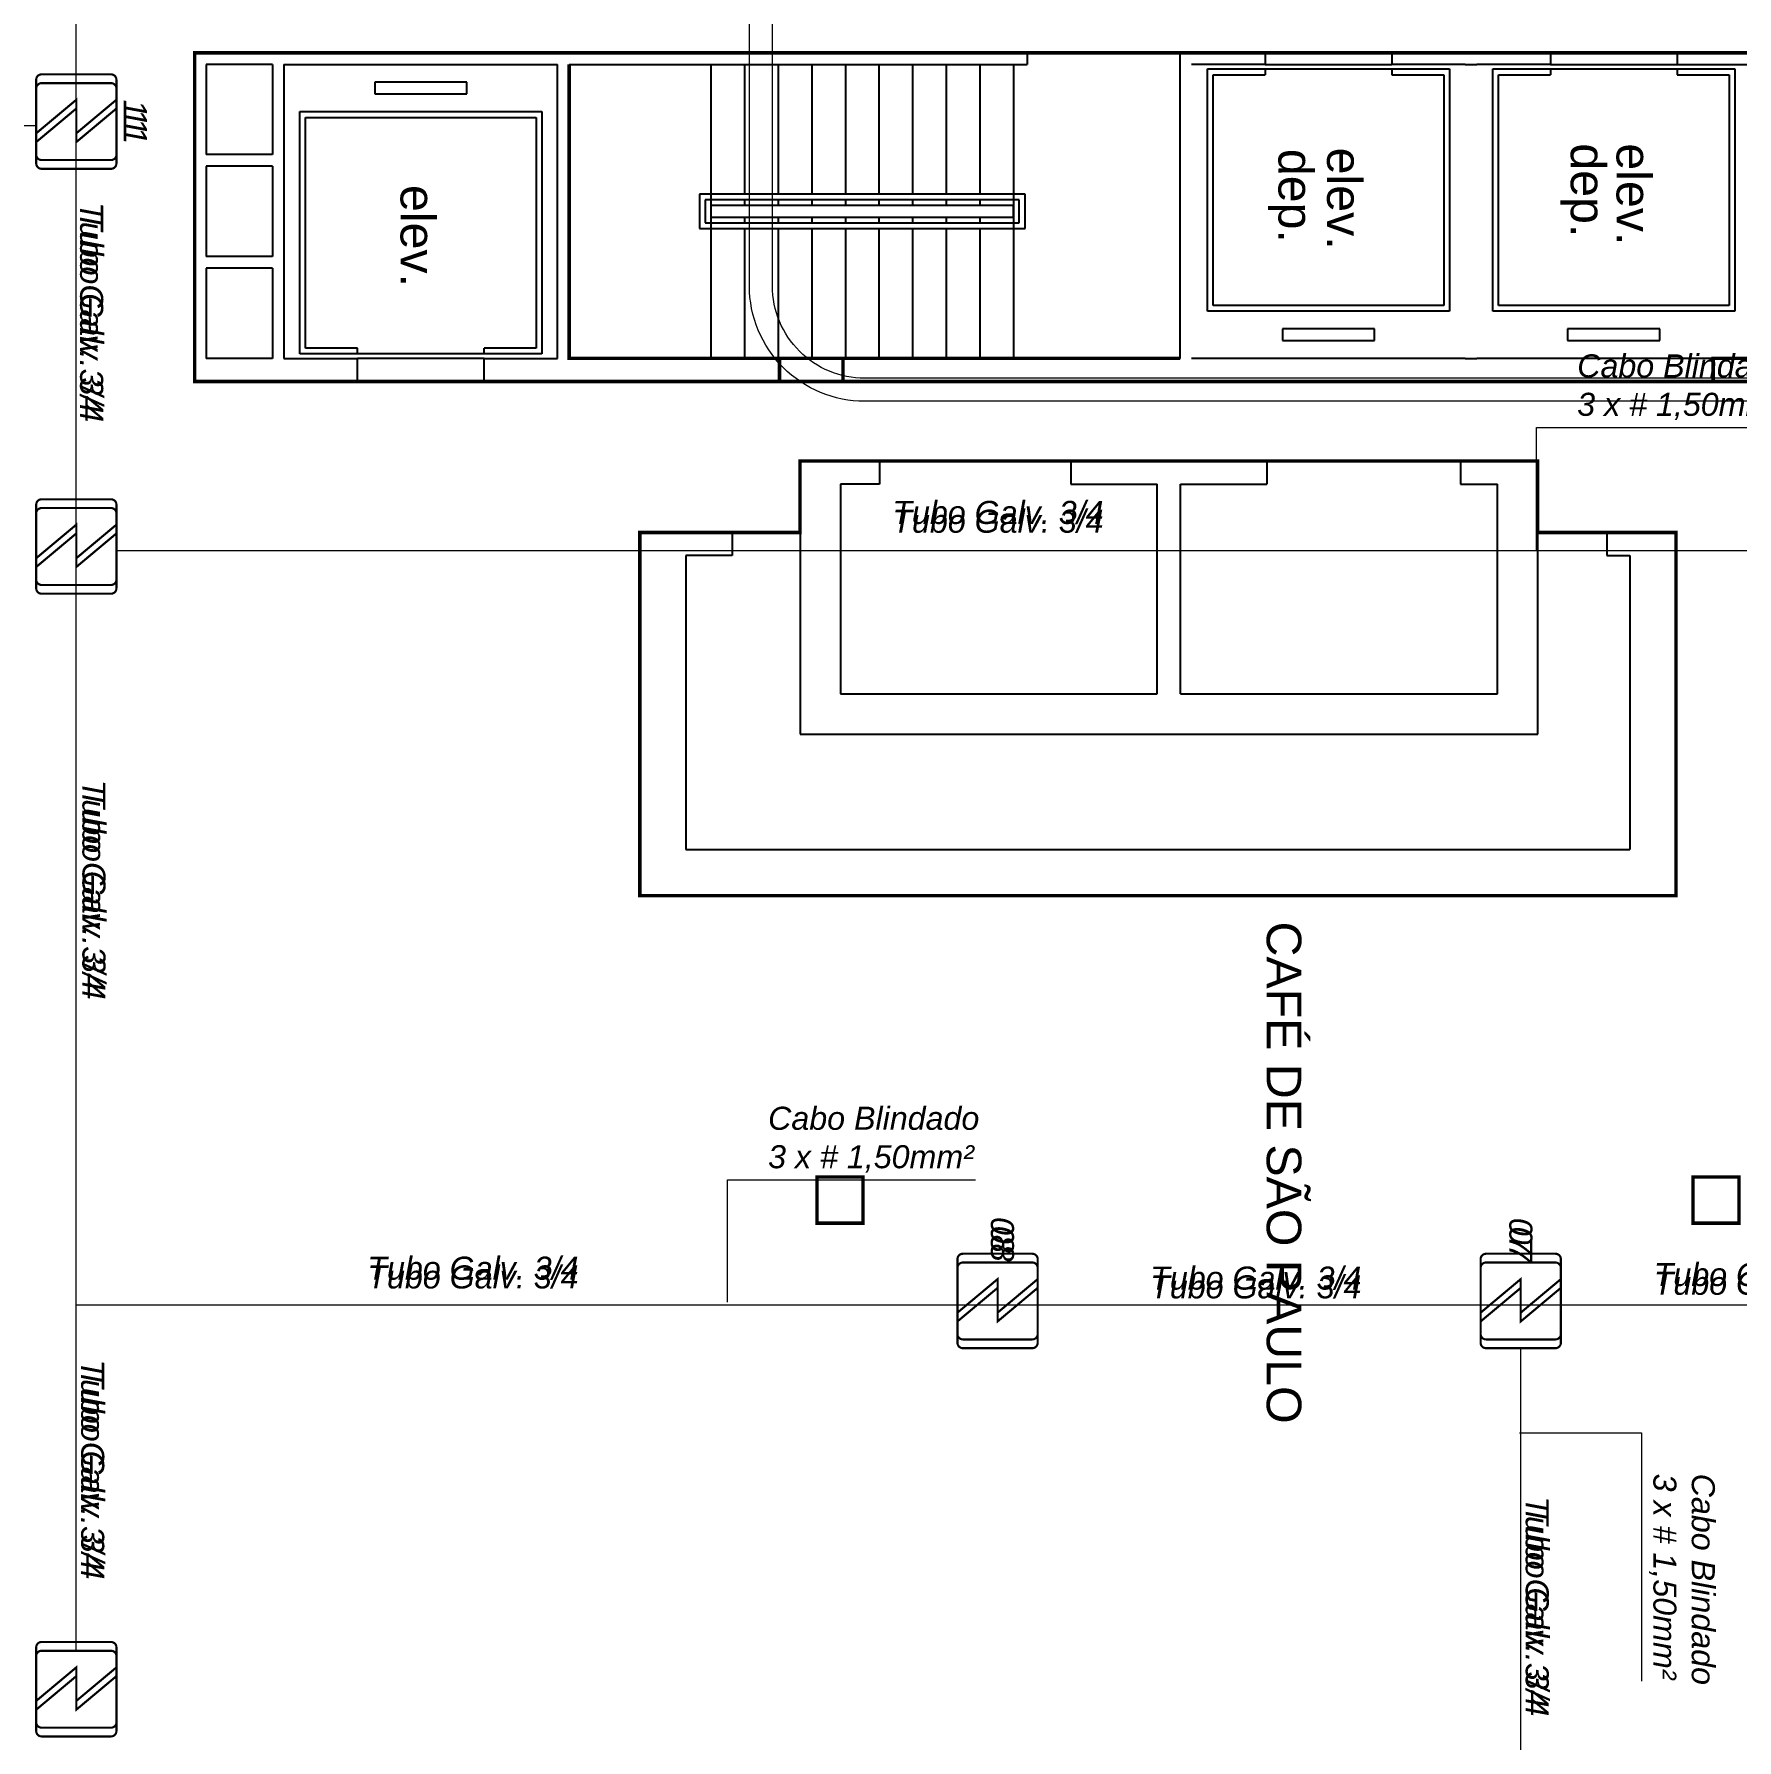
# Model space of a CAD drawing. Header units: metres. Extents: x -331 to 2982, y 362 to 2539.
# Drawn here: x 2831.71 to 2846.48, y 1302.95 to 1317.75 of the extents above; entities that cross this region are included whole.
import ezdxf

# ---------------------------------------------------------------- set-up
doc = ezdxf.new("R2010")
doc.units = ezdxf.units.M
doc.layers.get('0').update_dxf_attribs({"color": 251})
for name, color, linetype in [('DET. FUMAÇA', 1, 'Continuous'), ('Div', 251, 'Continuous'), ('Pis', 251, 'Continuous')]:
    doc.layers.add(name, color=color, linetype=linetype)
doc.styles.add('ARIAL', font='arial.ttf')
doc.styles.add('DESTAQUE', font='arial.ttf', dxfattribs={"height": 0.4})
doc.styles.get("Standard").update_dxf_attribs({"font": 'arial.ttf', "height": 0.3})

# ---------------------------------------------------------------- blocks, each defined once
blk = doc.blocks.new('Detector de fumaça')
at = {"layer": 'DET. FUMAÇA', "linetype": 'Continuous', "lineweight": 15, "const_width": 0.0187}
blk.add_lwpolyline([(774.599, 539.816), (775.249, 539.816, -0.414214), (775.296, 539.769), (775.296, 539.167, -0.414214), (775.249, 539.12), (774.599, 539.12, -0.414214), (774.553, 539.167), (774.553, 539.769, -0.414214)], format="xyb", close=True, dxfattribs=at)
blk.add_lwpolyline([(774.773, 539.816), (775.064, 539.468), (774.773, 539.468), (775.064, 539.12)], dxfattribs=at)
blk = doc.blocks.new('derw')
at = {"layer": 'Div', "color": 2, "linetype": 'Continuous', "lineweight": 15}
blk.add_lwpolyline([(814.419, 2191.53), (814.419, 2192.589), (816.571, 2192.589)], dxfattribs=at)
at = {"layer": 'Div', "color": 2, "linetype": 'Continuous', "lineweight": 15, "insert": (814.772, 2193.224), "char_height": 0.2, "attachment_point": 1}
blk.add_mtext_dynamic_manual_height_columns('{\\fArial|b0|i1|c0|p34;Cabo Blindado \\P3 x # 1,50mm²}', width=13.3188, gutter_width=2.5, heights=[0], dxfattribs=at)

msp = doc.modelspace()

# ---------------------------------------------------------------- linework, layer by layer
at = {"lineweight": 0}
for points in [[(2851.651, 1317.585), (2851.651, 1314.735), (2833.101, 1314.735), (2833.101, 1317.585)], [(2845.954, 1313.425), (2844.754, 1313.425), (2844.754, 1314.045), (2838.354, 1314.045), (2838.354, 1313.425), (2836.964, 1313.425), (2836.964, 1310.275), (2845.954, 1310.275)]]:
    msp.add_lwpolyline(points, close=True, dxfattribs=at)
at = {"layer": 'Div', "color": 150, "linetype": 'Continuous', "lineweight": 0}
for p, q in [((2832.075, 1303.727), (2832.075, 1379.154)), ((2831.727, 1316.951), (2822.71, 1316.951)), ((2850.179, 1313.266), (2832.423, 1313.266)), ((2855.804, 1306.723), (2832.075, 1306.723)), ((2844.607, 1300.857), (2844.607, 1306.351))]:
    msp.add_line(p, q, dxfattribs=at)
at = {"layer": 'Div', "color": 230, "linetype": 'Continuous', "lineweight": 0}
for points in [[(2857.044, 1391.565), (2857.044, 1315.763, -0.414214), (2856.044, 1314.763), (2838.915, 1314.763, -0.414214), (2838.115, 1315.563), (2838.115, 1388.954, 0.414214)], [(2795.596, 1368.635), (2795.596, 1316.253, 0.414214), (2796.596, 1315.253), (2807.321, 1315.253, -0.414214), (2808.321, 1314.253), (2808.321, 1294.425, 0.443123), (2809.321, 1293.425), (2817.501, 1293.425, 0.444595), (2818.5, 1294.425), (2818.501, 1314.868, -0.414214), (2819.701, 1316.068), (2830.042, 1316.068, -0.414214), (2831.242, 1314.868), (2831.242, 1294.425, 0.414214), (2832.242, 1293.425), (2856.044, 1293.425, 0.414214), (2857.044, 1294.425), (2857.044, 1313.563, 0.414214), (2856.044, 1314.563), (2838.915, 1314.563, -0.414214), (2837.915, 1315.563), (2837.915, 1388.954, 0.414214)]]:
    msp.add_lwpolyline(points, format="xyb", dxfattribs=at)
at = {"layer": 'Pis'}
for p, q in [((2833.101, 1317.585), (2833.101, 1314.735)), ((2833.101, 1317.585), (2840.326, 1317.585)), ((2833.201, 1317.485), (2833.201, 1316.702)), ((2833.776, 1317.485), (2833.201, 1317.485)), ((2833.776, 1317.485), (2833.776, 1316.702)), ((2833.876, 1317.485), (2833.876, 1314.935)), ((2833.876, 1317.485), (2836.251, 1317.485)), ((2836.251, 1314.935), (2836.251, 1317.485)), ((2836.351, 1317.485), (2840.326, 1317.485)), ((2837.581, 1317.485), (2837.581, 1314.935)), ((2837.873, 1317.485), (2837.873, 1316.36)), ((2838.164, 1317.485), (2838.164, 1316.36)), ((2838.456, 1317.485), (2838.456, 1316.36)), ((2838.748, 1317.485), (2838.748, 1316.36)), ((2839.039, 1317.485), (2839.039, 1316.36)), ((2839.331, 1317.485), (2839.331, 1316.36)), ((2839.623, 1317.485), (2839.623, 1316.36)), ((2839.914, 1317.485), (2839.914, 1316.36)), ((2840.206, 1317.485), (2840.206, 1314.935)), ((2840.326, 1317.585), (2840.326, 1317.485)), ((2841.651, 1314.935), (2841.651, 1317.585)), ((2841.651, 1317.585), (2842.389, 1317.585)), ((2842.389, 1317.485), (2841.751, 1317.485)), ((2842.389, 1317.585), (2842.389, 1317.485)), ((2842.389, 1317.485), (2843.489, 1317.485)), ((2843.489, 1317.585), (2843.489, 1317.485)), ((2843.489, 1317.585), (2844.864, 1317.585)), ((2844.126, 1317.485), (2843.489, 1317.485)), ((2844.126, 1317.485), (2844.226, 1317.485)), ((2844.864, 1317.485), (2844.226, 1317.485)), ((2844.864, 1317.585), (2844.864, 1317.485)), ((2844.864, 1317.485), (2845.964, 1317.485)), ((2845.964, 1317.585), (2845.964, 1317.485)), ((2845.964, 1317.585), (2847.339, 1317.585)), ((2845.964, 1317.485), (2851.551, 1317.485)), ((2835.464, 1317.33), (2834.664, 1317.33)), ((2834.664, 1317.33), (2834.664, 1317.23)), ((2835.464, 1317.23), (2835.464, 1317.33)), ((2841.889, 1315.345), (2841.889, 1317.445)), ((2841.889, 1317.445), (2842.389, 1317.445)), ((2841.939, 1315.395), (2841.939, 1317.395)), ((2841.939, 1317.395), (2842.389, 1317.395)), ((2842.389, 1317.445), (2842.389, 1317.395)), ((2842.389, 1317.445), (2843.489, 1317.445)), ((2843.489, 1317.445), (2843.489, 1317.395)), ((2843.489, 1317.445), (2843.989, 1317.445)), ((2843.489, 1317.395), (2843.939, 1317.395)), ((2843.939, 1317.395), (2843.939, 1315.395)), ((2843.989, 1317.445), (2843.989, 1315.345)), ((2844.364, 1315.345), (2844.364, 1317.445)), ((2844.364, 1317.445), (2844.864, 1317.445)), ((2844.414, 1315.395), (2844.414, 1317.395)), ((2844.414, 1317.395), (2844.864, 1317.395)), ((2844.864, 1317.445), (2844.864, 1317.395)), ((2844.864, 1317.445), (2845.964, 1317.445)), ((2845.964, 1317.445), (2845.964, 1317.395)), ((2845.964, 1317.445), (2846.464, 1317.445)), ((2845.964, 1317.395), (2846.414, 1317.395)), ((2846.414, 1317.395), (2846.414, 1315.395)), ((2846.464, 1317.445), (2846.464, 1315.345)), ((2834.664, 1317.23), (2835.464, 1317.23)), ((2834.014, 1314.975), (2834.014, 1317.075)), ((2834.014, 1317.075), (2836.114, 1317.075)), ((2836.114, 1317.075), (2836.114, 1314.975)), ((2834.064, 1315.025), (2834.064, 1317.025)), ((2834.064, 1317.025), (2836.064, 1317.025)), ((2836.064, 1317.025), (2836.064, 1315.025)), ((2833.776, 1316.702), (2833.201, 1316.702)), ((2833.776, 1316.602), (2833.201, 1316.602)), ((2833.201, 1316.602), (2833.201, 1315.818)), ((2833.776, 1316.602), (2833.776, 1315.818)), ((2840.306, 1316.36), (2837.481, 1316.36)), ((2837.481, 1316.36), (2837.481, 1316.06)), ((2840.256, 1316.31), (2837.531, 1316.31)), ((2837.531, 1316.31), (2837.531, 1316.11)), ((2837.873, 1316.31), (2837.873, 1316.26)), ((2838.164, 1316.31), (2838.164, 1316.26)), ((2838.456, 1316.31), (2838.456, 1316.26)), ((2838.748, 1316.31), (2838.748, 1316.26)), ((2839.039, 1316.31), (2839.039, 1316.26)), ((2839.331, 1316.31), (2839.331, 1316.26)), ((2839.623, 1316.31), (2839.623, 1316.26)), ((2839.914, 1316.31), (2839.914, 1316.26)), ((2840.256, 1316.11), (2840.256, 1316.31)), ((2840.306, 1316.06), (2840.306, 1316.36)), ((2840.206, 1316.26), (2837.581, 1316.26)), ((2837.581, 1316.26), (2837.581, 1316.16)), ((2837.581, 1316.16), (2840.206, 1316.16)), ((2837.873, 1316.16), (2837.873, 1316.11)), ((2838.164, 1316.16), (2838.164, 1316.11)), ((2838.456, 1316.16), (2838.456, 1316.11)), ((2838.748, 1316.16), (2838.748, 1316.11)), ((2839.039, 1316.16), (2839.039, 1316.11)), ((2839.331, 1316.16), (2839.331, 1316.11)), ((2839.623, 1316.16), (2839.623, 1316.11)), ((2839.914, 1316.16), (2839.914, 1316.11)), ((2840.206, 1316.16), (2840.206, 1316.26)), ((2837.481, 1316.06), (2840.306, 1316.06)), ((2837.531, 1316.11), (2840.256, 1316.11)), ((2837.873, 1316.06), (2837.873, 1314.935)), ((2838.164, 1316.06), (2838.164, 1314.91)), ((2838.456, 1316.06), (2838.456, 1314.935)), ((2838.748, 1316.06), (2838.748, 1314.935)), ((2839.039, 1316.06), (2839.039, 1314.935)), ((2839.331, 1316.06), (2839.331, 1314.935)), ((2839.623, 1316.06), (2839.623, 1314.935)), ((2839.914, 1316.06), (2839.914, 1314.935)), ((2833.776, 1315.818), (2833.201, 1315.818)), ((2833.776, 1315.718), (2833.201, 1315.718)), ((2833.201, 1315.718), (2833.201, 1314.935)), ((2833.776, 1315.718), (2833.776, 1314.935)), ((2843.989, 1315.345), (2841.889, 1315.345)), ((2843.939, 1315.395), (2841.939, 1315.395)), ((2846.464, 1315.345), (2844.364, 1315.345)), ((2846.414, 1315.395), (2844.414, 1315.395)), ((2843.339, 1315.19), (2842.539, 1315.19)), ((2842.539, 1315.19), (2842.539, 1315.09)), ((2843.339, 1315.09), (2843.339, 1315.19)), ((2845.814, 1315.19), (2845.014, 1315.19)), ((2845.014, 1315.19), (2845.014, 1315.09)), ((2845.814, 1315.09), (2845.814, 1315.19)), ((2834.514, 1314.975), (2834.014, 1314.975)), ((2834.514, 1315.025), (2834.064, 1315.025)), ((2834.514, 1314.975), (2834.514, 1315.025)), ((2835.614, 1314.975), (2834.514, 1314.975)), ((2835.614, 1314.975), (2835.614, 1315.025)), ((2836.064, 1315.025), (2835.614, 1315.025)), ((2836.114, 1314.975), (2835.614, 1314.975)), ((2842.539, 1315.09), (2843.339, 1315.09)), ((2845.014, 1315.09), (2845.814, 1315.09)), ((2833.776, 1314.935), (2833.201, 1314.935)), ((2833.876, 1314.935), (2834.514, 1314.935)), ((2834.514, 1314.735), (2834.514, 1314.935)), ((2835.614, 1314.935), (2834.514, 1314.935)), ((2835.614, 1314.735), (2835.614, 1314.935)), ((2835.614, 1314.935), (2836.251, 1314.935)), ((2836.351, 1314.935), (2841.651, 1314.935)), ((2844.126, 1314.935), (2841.751, 1314.935)), ((2844.126, 1314.935), (2844.226, 1314.935)), ((2846.276, 1314.935), (2844.226, 1314.935)), ((2833.101, 1314.735), (2833.776, 1314.735)), ((2834.514, 1314.735), (2833.776, 1314.735)), ((2838.176, 1314.735), (2835.614, 1314.735)), ((2838.726, 1314.735), (2846.276, 1314.735)), ((2838.354, 1314.045), (2838.354, 1311.675)), ((2838.354, 1314.045), (2839.044, 1314.045)), ((2839.044, 1314.045), (2839.044, 1313.845)), ((2842.404, 1314.045), (2840.704, 1314.045)), ((2840.704, 1314.045), (2840.704, 1313.845)), ((2842.404, 1314.045), (2842.404, 1313.845)), ((2844.754, 1314.045), (2844.084, 1314.045)), ((2844.084, 1314.045), (2844.084, 1314.045)), ((2844.084, 1314.045), (2844.084, 1313.845)), ((2844.754, 1311.675), (2844.754, 1314.045)), ((2839.044, 1313.845), (2838.704, 1313.845)), ((2838.704, 1313.845), (2838.704, 1312.025)), ((2840.704, 1313.845), (2841.454, 1313.845)), ((2841.454, 1312.025), (2841.454, 1313.845)), ((2841.654, 1312.025), (2841.654, 1313.845)), ((2841.654, 1313.845), (2842.404, 1313.845)), ((2844.084, 1313.845), (2844.404, 1313.845)), ((2844.404, 1312.025), (2844.404, 1313.845)), ((2836.964, 1313.425), (2837.764, 1313.425)), ((2836.964, 1313.425), (2836.964, 1310.275)), ((2837.764, 1313.425), (2837.764, 1313.225)), ((2845.354, 1313.425), (2845.954, 1313.425)), ((2845.354, 1313.425), (2845.354, 1313.225)), ((2845.954, 1313.425), (2845.954, 1310.275)), ((2837.764, 1313.225), (2837.364, 1313.225)), ((2837.364, 1313.225), (2837.364, 1310.675)), ((2845.354, 1313.225), (2845.554, 1313.225)), ((2845.554, 1313.225), (2845.554, 1310.675)), ((2837.364, 1313.025), (2837.364, 1313.025)), ((2838.704, 1312.025), (2841.454, 1312.025)), ((2841.654, 1312.025), (2844.404, 1312.025)), ((2838.354, 1311.675), (2844.754, 1311.675)), ((2837.364, 1310.675), (2845.554, 1310.675)), ((2836.964, 1310.275), (2845.954, 1310.275))]:
    msp.add_line(p, q, dxfattribs=at)
at = {"layer": 'Pis', "const_width": 0.03}
for points in [[(2851.651, 1317.585), (2851.651, 1314.735), (2833.101, 1314.735), (2833.101, 1317.585)], [(2845.954, 1313.425), (2844.754, 1313.425), (2844.754, 1314.045), (2838.354, 1314.045), (2838.354, 1313.425), (2836.964, 1313.425), (2836.964, 1310.275), (2845.954, 1310.275)], [(2838.501, 1307.835), (2838.901, 1307.835), (2838.901, 1307.435), (2838.501, 1307.435)], [(2846.101, 1307.835), (2846.501, 1307.835), (2846.501, 1307.435), (2846.101, 1307.435)]]:
    msp.add_lwpolyline(points, close=True, dxfattribs=at)
for points in [[(2836.351, 1317.485), (2836.351, 1314.935), (2841.651, 1314.935)], [(2838.176, 1314.935), (2838.726, 1314.935), (2838.726, 1314.835), (2838.726, 1314.735), (2838.176, 1314.735), (2838.176, 1314.935)], [(2846.276, 1314.935), (2846.826, 1314.935), (2846.826, 1314.835), (2846.826, 1314.735), (2846.276, 1314.735), (2846.276, 1314.935)]]:
    msp.add_lwpolyline(points, dxfattribs=at)

# ---------------------------------------------------------------- block references
at = {"layer": 'DET. FUMAÇA', "linetype": 'Continuous', "lineweight": 0, "rotation": 270}
for p in [(2292.607, 2091.951), (2292.607, 2091.875), (2292.607, 2088.266), (2292.607, 2088.19), (2300.6, 2081.723), (2305.139, 2081.723), (2300.6, 2081.647), (2305.139, 2081.647), (2292.607, 2078.356), (2292.607, 2078.28)]:
    msp.add_blockref('Detector de fumaça', p, dxfattribs=at)
at = {"layer": 'Div', "color": 150, "linetype": 'Continuous', "lineweight": 15}
for p in [(2030.325, -878.254), (2023.305, -884.779)]:
    msp.add_blockref('derw', p, dxfattribs=at)
at = {"layer": 'Div', "color": 150, "linetype": 'Continuous', "lineweight": 15, "rotation": 270}
msp.add_blockref('derw', (653.067, 2120.035), dxfattribs=at)

# ---------------------------------------------------------------- texts
at = {"layer": 'Div', "color": 3, "linetype": 'Continuous', "lineweight": 0, "char_height": 0.2, "attachment_point": 1, "rotation": 270}
for s, insert in [('{\\fArial|b0|i1|c0|p34;11}', (2832.687, 1317.179)), ('{\\fArial|b0|i1|c0|p34;11}', (2832.687, 1317.103)), ('{\\fArial|b0|i1|c0|p34;08}', (2840.21, 1307.489)), ('{\\fArial|b0|i1|c0|p34;07}', (2844.708, 1307.482)), ('{\\fArial|b0|i1|c0|p34;08}', (2840.21, 1307.413)), ('{\\fArial|b0|i1|c0|p34;07}', (2844.708, 1307.406))]:
    msp.add_mtext_dynamic_manual_height_columns(s, width=13.3188, gutter_width=2.5, heights=[0], dxfattribs=dict(at, insert=insert))
at = {"layer": 'Div', "color": 2, "linetype": 'Continuous', "lineweight": 0, "char_height": 0.2, "attachment_point": 1, "rotation": 270}
for insert in [(2832.308, 1316.29), (2832.308, 1316.214), (2832.328, 1311.281), (2832.328, 1311.205), (2832.317, 1306.253), (2832.317, 1306.177), (2844.85, 1305.066), (2844.85, 1304.99)]:
    msp.add_mtext_dynamic_manual_height_columns('{\\fArial|b0|i1|c0|p34;Tubo Galv. 3/4 }', width=13.3188, gutter_width=2.5, heights=[0], dxfattribs=dict(at, insert=insert))
at = {"layer": 'Div', "color": 2, "linetype": 'Continuous', "lineweight": 0, "char_height": 0.2, "attachment_point": 1}
for insert in [(2839.155, 1313.699), (2839.155, 1313.623), (2834.6, 1307.145), (2834.6, 1307.069), (2841.392, 1307.059), (2841.392, 1306.983), (2845.761, 1307.09), (2845.761, 1307.014)]:
    msp.add_mtext_dynamic_manual_height_columns('{\\fArial|b0|i1|c0|p34;Tubo Galv. 3/4 }', width=13.3188, gutter_width=2.5, heights=[0], dxfattribs=dict(at, insert=insert))
at = {"layer": 'Pis'}
for s, style, p in [('dep.', 'ARIAL', (2842.505, 1316.752)), ('elev.', 'ARIAL', (2842.927, 1316.763)), ('dep.', 'ARIAL', (2845.041, 1316.8)), ('elev.', 'ARIAL', (2845.438, 1316.8)), ('elev.', 'ARIAL', (2834.888, 1316.439)), ('CAFÉ DE SÃO PAULO', 'DESTAQUE', (2842.403, 1310.051))]:
    msp.add_text(s, height=0.3, rotation=270, dxfattribs=dict(at, style=style)).set_placement(p)

doc.saveas('drawing.dxf')
